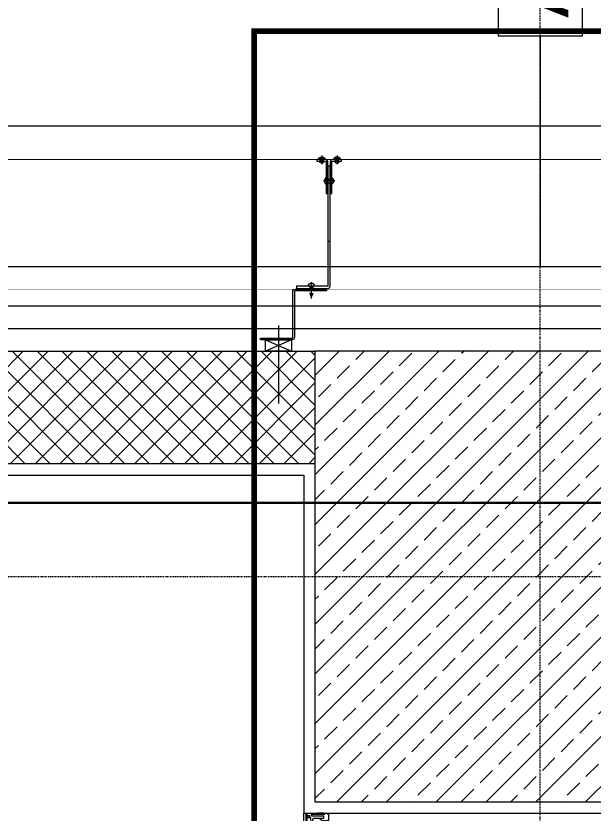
# Model space of a CAD drawing. Extents: x -1439 to 23780, y -1362 to 4476.
# Drawn here: x 3229.4 to 3331.9, y 2743 to 2884.5 of the extents above; entities that cross this region are included whole.
import ezdxf
from ezdxf.enums import TextEntityAlignment as Align

# ---------------------------------------------------------------- set-up
doc = ezdxf.new("R2010")
doc.units = 0
doc.header["$MEASUREMENT"] = 0
doc.linetypes.add('Audi$0$DASHDOT2', pattern=[0.5, 0.25, -0.125, 0, -0.125])
doc.linetypes.add('Audi$0$HIDDEN2', pattern=[4.7625, 3.175, -1.5875])
doc.layers.get('0').update_dxf_attribs({"color": 9, "lineweight": 9})
for name, color, linetype, lineweight in [('0 @ 1', 9, 'Continuous', 9), ('Audi$0$00', 8, 'Continuous', 9), ('Audi$0$01', 8, 'Continuous', 9), ('Audi$0$06D', 8, 'Continuous', 9), ('Audi$0$09W', 8, 'Continuous', 9), ('Audi$0$10', 8, 'Continuous', 9), ('Audi$0$14', 8, 'Continuous', 9), ('Audi$0$21', 8, 'Continuous', 9), ('Audi$0$22', 8, 'Continuous', 9), ('Audi$0$24', 8, 'Audi$0$DASHDOT2', 9), ('Audi$0$33', 8, 'Audi$0$BATTING', 9), ('Audi$0$35', 8, 'Continuous', 9), ('E-KABLO', 7, 'Continuous', 30)]:
    doc.layers.add(name, color=color, linetype=linetype, lineweight=lineweight)
doc.styles.add('Audi$0$Arial', font='arial.ttf', dxfattribs={"height": 2.5})
doc.linetypes.add('Audi$0$BATTING', pattern='A,0.0001,-0.1,[134,ltypeshp.shx,S=0.1,R=0,X=-0.1,Y=0],-0.2,[134,ltypeshp.shx,S=0.1,R=180,X=0.1,Y=0],-0.1', length=0.4001)
pattern_1 = [(225, (-604.72494, -2171.82614), (-0.0883883476, 0.0883883476), []), (135, (-604.72494, -2171.82614), (0.0883883476, 0.0883883476), [])]

# ---------------------------------------------------------------- blocks, each defined once
blk = doc.blocks.new('Audi$0$0_wallno')
blk.add_lwpolyline([(-7.84, 1.5), (7.942, 1.5), (7.942, -1.5), (-7.84, -1.5)], close=True)
blk.add_lwpolyline([(7.942, 0), (16.132, 0)])
at = {"style": 'Audi$0$Arial'}
blk.add_attdef('GENISLIK', text='', height=2, dxfattribs=at).set_placement((8.442, 0), align=Align.BOTTOM_LEFT)
blk.add_attdef('DUVARNO', text='', height=2, dxfattribs=at).set_placement((0, 0), align=Align.MIDDLE_CENTER)
blk.add_attdef('YUKSEKLIK', text='', height=2, dxfattribs=at).set_placement((8.442, -0.5), align=Align.TOP_LEFT)
blk = doc.blocks.new('Audi$0$p-kolon_80x80')
at = {"layer": 'Audi$0$09W'}
h = blk.add_hatch(dxfattribs=at)
h.set_pattern_fill('ANSI33', color=256, scale=25, style=0)
h.set_pattern_definition([(45, (-1222.5, -385), (-4.419417, 4.419417), []), (45, (-1218.0806, -385), (-4.419417, 4.419417), [3.125, -1.5625])])
h.paths.add_polyline_path([(-40, -40), (40, -40), (40, 40), (-40, 40)])
blk.add_lwpolyline([(-40, -40), (40, -40), (40, 40), (-40, 40)], close=True)
blk = doc.blocks.new('Audi$0$P-AKS_AUDI')
at = {"layer": 'Audi$0$24'}
for points in [[(-1400, -2590), (-1400, 1250)], [(-3840, 0), (360, 0)]]:
    blk.add_lwpolyline(points, dxfattribs=at)
blk = doc.blocks.new('Audi$0$p- alum kaplama profil')
at = {"lineweight": 13}
blk.add_lwpolyline([(7.12, 12.59), (7.12, 26.49)], dxfattribs=at)
at = {"lineweight": 5}
blk.add_lwpolyline([(9.44, 15.16), (4.79, 15.16), (4.79, 17.16), (9.44, 17.16)], close=True, dxfattribs=at)
for points in [[(4.79, 15.16), (9.44, 17.16)], [(9.44, 15.16), (4.79, 17.16)]]:
    blk.add_lwpolyline(points, dxfattribs=at)
at = {"lineweight": 18}
blk.add_lwpolyline([(4.09, 6.16), (-1.41, 6.16), (-1.41, 6.46), (4.09, 6.46, 0.414214), (4.29, 6.66), (4.29, 14.66, -0.414214), (4.79, 15.16), (10.29, 15.16), (10.29, 14.86), (4.79, 14.86, 0.414214), (4.59, 14.66), (4.59, 6.66, -0.414214)], format="xyb", close=True, dxfattribs=at)
blk.add_lwpolyline([(-2.06, 5.56), (-2.06, -2.34), (-2.06, -15.69), (-1.66, -15.69), (-1.66, -2.34), (-1.66, 5.56), (-1.66, 5.56), (-1.66, 5.57), (-1.66, 5.57), (-1.66, 5.58), (-1.66, 5.58), (-1.65, 5.59), (-1.65, 5.59), (-1.65, 5.59), (-1.65, 5.6), (-1.65, 5.6), (-1.64, 5.61), (-1.64, 5.61), (-1.64, 5.62), (-1.64, 5.62), (-1.63, 5.62), (-1.63, 5.63), (-1.63, 5.63), (-1.62, 5.63), (-1.62, 5.64), (-1.61, 5.64), (-1.61, 5.64), (-1.61, 5.64), (-1.6, 5.65), (-1.6, 5.65), (-1.59, 5.65), (-1.59, 5.65), (-1.58, 5.65), (-1.58, 5.65), (-1.57, 5.66), (-1.57, 5.66), (-1.56, 5.66), (-1.56, 5.66), (3.94, 5.66), (3.94, 6.06), (-1.56, 6.06), (-1.58, 6.06), (-1.61, 6.05), (-1.63, 6.05), (-1.66, 6.05), (-1.68, 6.04), (-1.7, 6.03), (-1.73, 6.03), (-1.75, 6.02), (-1.77, 6.01), (-1.79, 6), (-1.82, 5.99), (-1.84, 5.97), (-1.86, 5.96), (-1.88, 5.94), (-1.89, 5.93), (-1.91, 5.91), (-1.93, 5.89), (-1.95, 5.87), (-1.96, 5.85), (-1.97, 5.83), (-1.99, 5.81), (-2, 5.79), (-2.01, 5.77), (-2.02, 5.75), (-2.03, 5.72), (-2.04, 5.7), (-2.04, 5.68), (-2.05, 5.65), (-2.05, 5.63), (-2.06, 5.61), (-2.06, 5.58)], close=True)
blk.add_lwpolyline([(-1.66, -2.34), (-2.06, -2.34)])
for points in [[(-2.36, -10.84), (-2.36, -16.39), (-2.36, -16.39, -0.414214), (-2.51, -16.54), (-2.51, -16.54), (-4.06, -16.54), (-4.06, -16.84), (-2.51, -16.84), (-2.51, -16.84, 0.414214), (-2.06, -16.39), (-2.06, -10.84)], [(-1.36, -10.84), (-1.66, -10.84), (-1.66, -16.39, 0.414214), (-1.21, -16.84), (-1.21, -16.84), (0.34, -16.84), (0.34, -16.54), (-1.21, -16.54), (-1.21, -16.54, -0.414214), (-1.36, -16.39), (-1.36, -16.39)]]:
    blk.add_lwpolyline(points, format="xyb", close=True)
for points in [[(1.56, 7.05, -10), (1.02, 7.13, -10)], [(1.05, 6.91, -10), (1.29, 7.56, -10)], [(1.29, 4.93, -10), (1.29, 7.8, -10)], [(1.53, 6.82, -10), (1.29, 7.56, -10)], [(0.96, 5.66, -10), (0.97, 5.66, -10), (0.97, 5.66, -10), (0.97, 5.66, -10), (0.98, 5.66, -10), (0.98, 5.66, -10), (0.99, 5.66, -10), (0.99, 5.66, -10), (1, 5.66, -10), (1, 5.67, -10), (1, 5.67, -10), (1.01, 5.67, -10), (1.01, 5.67, -10), (1.01, 5.67, -10), (1.02, 5.68, -10), (1.02, 5.68, -10), (1.02, 5.68, -10), (1.03, 5.69, -10), (1.03, 5.69, -10), (1.03, 5.69, -10), (1.04, 5.7, -10), (1.04, 5.7, -10), (1.04, 5.7, -10), (1.04, 5.71, -10), (1.04, 5.71, -10), (1.05, 5.72, -10), (1.05, 5.72, -10), (1.05, 5.72, -10), (1.05, 5.73, -10), (1.05, 5.73, -10), (1.05, 5.74, -10), (1.05, 5.74, -10), (1.05, 5.75, -10)], [(1.61, 6.87, -10), (0.98, 6.96, -10)], [(1.33, 5.85, -10), (0.98, 5.88, -10)], [(1.05, 5.83, -10), (1.05, 6.01, -10)], [(1.05, 5.75, -10), (1.05, 5.83, -10)], [(1.29, 6.16, -10), (1.29, 6.26, -10)], [(1.53, 5.75, -10), (1.53, 5.92, -10)], [(1.53, 5.75, -10), (1.53, 5.74, -10), (1.53, 5.74, -10), (1.53, 5.73, -10), (1.53, 5.73, -10), (1.53, 5.72, -10), (1.54, 5.72, -10), (1.54, 5.72, -10), (1.54, 5.71, -10), (1.54, 5.71, -10), (1.54, 5.7, -10), (1.54, 5.7, -10), (1.55, 5.7, -10), (1.55, 5.69, -10), (1.55, 5.69, -10), (1.55, 5.69, -10), (1.56, 5.68, -10), (1.56, 5.68, -10), (1.56, 5.68, -10), (1.57, 5.67, -10), (1.57, 5.67, -10), (1.58, 5.67, -10), (1.58, 5.67, -10), (1.58, 5.67, -10), (1.59, 5.66, -10), (1.59, 5.66, -10), (1.6, 5.66, -10), (1.6, 5.66, -10), (1.6, 5.66, -10), (1.61, 5.66, -10), (1.61, 5.66, -10), (1.62, 5.66, -10), (1.62, 5.66, -10)], [(0.67, 5.66, -10), (1.91, 5.66, -10)], [(0.67, 5.66, -10), (0.67, 5.64, -10), (0.67, 5.62, -10), (0.67, 5.6, -10), (0.68, 5.58, -10), (0.68, 5.56, -10), (0.69, 5.54, -10), (0.69, 5.52, -10), (0.7, 5.5, -10), (0.7, 5.48, -10), (0.71, 5.46, -10), (0.72, 5.45, -10), (0.73, 5.43, -10), (0.74, 5.41, -10), (0.75, 5.4, -10), (0.76, 5.38, -10), (0.77, 5.36, -10), (0.79, 5.35, -10), (0.8, 5.33, -10), (0.81, 5.32, -10), (0.83, 5.31, -10), (0.84, 5.29, -10), (0.86, 5.28, -10), (0.87, 5.27, -10), (0.89, 5.26, -10), (0.91, 5.25, -10), (0.92, 5.24, -10), (0.94, 5.23, -10), (0.96, 5.22, -10), (0.98, 5.21, -10), (1, 5.21, -10), (1.02, 5.2, -10), (1.03, 5.2, -10)], [(1.03, 5.2, -10), (1.04, 5.2, -10), (1.05, 5.19, -10), (1.05, 5.19, -10), (1.06, 5.19, -10), (1.06, 5.19, -10), (1.07, 5.19, -10), (1.07, 5.19, -10), (1.08, 5.19, -10), (1.08, 5.19, -10), (1.09, 5.19, -10), (1.09, 5.18, -10), (1.1, 5.18, -10), (1.1, 5.18, -10), (1.11, 5.18, -10), (1.11, 5.18, -10), (1.12, 5.18, -10), (1.12, 5.18, -10), (1.13, 5.18, -10), (1.13, 5.18, -10), (1.14, 5.18, -10), (1.15, 5.18, -10), (1.15, 5.18, -10), (1.16, 5.17, -10), (1.16, 5.17, -10), (1.17, 5.17, -10), (1.17, 5.17, -10), (1.18, 5.17, -10), (1.18, 5.17, -10), (1.19, 5.17, -10), (1.19, 5.17, -10), (1.2, 5.17, -10), (1.2, 5.17, -10)], [(1.2, 5.17, -10), (1.2, 5.2, -10)], [(1.38, 5.2, -10), (1.2, 5.2, -10)], [(1.38, 5.17, -10), (1.38, 5.2, -10)], [(1.38, 5.17, -10), (1.38, 5.17, -10), (1.39, 5.17, -10), (1.39, 5.17, -10), (1.4, 5.17, -10), (1.41, 5.17, -10), (1.41, 5.17, -10), (1.42, 5.17, -10), (1.42, 5.17, -10), (1.43, 5.17, -10), (1.43, 5.18, -10), (1.44, 5.18, -10), (1.44, 5.18, -10), (1.45, 5.18, -10), (1.45, 5.18, -10), (1.46, 5.18, -10), (1.46, 5.18, -10), (1.47, 5.18, -10), (1.47, 5.18, -10), (1.48, 5.18, -10), (1.48, 5.18, -10), (1.49, 5.18, -10), (1.5, 5.19, -10), (1.5, 5.19, -10), (1.51, 5.19, -10), (1.51, 5.19, -10), (1.52, 5.19, -10), (1.52, 5.19, -10), (1.53, 5.19, -10), (1.53, 5.19, -10), (1.54, 5.19, -10), (1.54, 5.2, -10), (1.55, 5.2, -10)], [(1.55, 5.2, -10), (1.57, 5.2, -10), (1.59, 5.21, -10), (1.6, 5.21, -10), (1.62, 5.22, -10), (1.64, 5.23, -10), (1.66, 5.24, -10), (1.68, 5.25, -10), (1.69, 5.26, -10), (1.71, 5.27, -10), (1.73, 5.28, -10), (1.74, 5.29, -10), (1.76, 5.31, -10), (1.77, 5.32, -10), (1.78, 5.33, -10), (1.8, 5.35, -10), (1.81, 5.36, -10), (1.82, 5.38, -10), (1.83, 5.4, -10), (1.84, 5.41, -10), (1.85, 5.43, -10), (1.86, 5.45, -10), (1.87, 5.46, -10), (1.88, 5.48, -10), (1.89, 5.5, -10), (1.89, 5.52, -10), (1.9, 5.54, -10), (1.9, 5.56, -10), (1.9, 5.58, -10), (1.91, 5.6, -10), (1.91, 5.62, -10), (1.91, 5.64, -10), (1.91, 5.66, -10)], [(-2.36, -12.52, 0), (-2.4, -12.53, 0), (-2.43, -12.56, 0), (-2.47, -12.58, 0), (-2.5, -12.6, 0), (-2.53, -12.63, 0), (-2.56, -12.66, 0), (-2.59, -12.69, 0), (-2.61, -12.73, 0), (-2.63, -12.76, 0), (-2.65, -12.8, 0), (-2.67, -12.84, 0), (-2.68, -12.88, 0), (-2.69, -12.92, 0), (-2.7, -12.96, 0), (-2.71, -13, 0), (-2.71, -13.04, 0), (-2.71, -13.08, 0), (-2.7, -13.13, 0), (-2.69, -13.17, 0), (-2.68, -13.21, 0), (-2.67, -13.25, 0), (-2.65, -13.28, 0), (-2.63, -13.32, 0), (-2.61, -13.36, 0), (-2.59, -13.39, 0), (-2.56, -13.42, 0), (-2.53, -13.45, 0), (-2.5, -13.48, 0), (-2.47, -13.51, 0), (-2.43, -13.53, 0), (-2.4, -13.55, 0), (-2.36, -13.57, 0)], [(-2.36, -13.04, 0), (-2.36, -12.52, 0)], [(-2.36, -13.04, 0), (-2.36, -12.73, 0)], [(-2.36, -12.73, 0), (-2.36, -13.04, 0)], [(-1.36, -12.73, 0), (-2.36, -12.73, 0)], [(-1.36, -13.04, 0), (-1.36, -12.37, 0)], [(-1.36, -13.72, 0), (-1.32, -13.68, 0), (-1.29, -13.65, 0), (-1.26, -13.61, 0), (-1.23, -13.58, 0), (-1.2, -13.54, 0), (-1.18, -13.5, 0), (-1.16, -13.45, 0), (-1.14, -13.41, 0), (-1.12, -13.37, 0), (-1.1, -13.32, 0), (-1.09, -13.28, 0), (-1.08, -13.23, 0), (-1.07, -13.18, 0), (-1.06, -13.14, 0), (-1.06, -13.09, 0), (-1.06, -13.04, 0), (-1.06, -12.99, 0), (-1.06, -12.95, 0), (-1.07, -12.9, 0), (-1.08, -12.85, 0), (-1.09, -12.81, 0), (-1.1, -12.76, 0), (-1.12, -12.72, 0), (-1.14, -12.67, 0), (-1.16, -12.63, 0), (-1.18, -12.59, 0), (-1.2, -12.55, 0), (-1.23, -12.51, 0), (-1.26, -12.47, 0), (-1.29, -12.43, 0), (-1.32, -12.4, 0), (-1.36, -12.37, 0)], [(-2.86, -13.04, 0), (-0.86, -13.04, 0)], [(-2.36, -13.04, 0), (-2.36, -13.36, 0)], [(-2.36, -13.04, 0), (-2.36, -13.57, 0)], [(-2.36, -13.36, 0), (-2.36, -13.04, 0)], [(-1.36, -13.36, 0), (-2.36, -13.36, 0)], [(-1.36, -13.04, 0), (-1.36, -13.72, 0)], [(-2.85, -16.54, 0), (-2.86, -16.51, 0), (-2.87, -16.47, 0), (-2.89, -16.44, 0), (-2.91, -16.41, 0), (-2.93, -16.38, 0), (-2.96, -16.35, 0), (-2.98, -16.33, 0), (-3.01, -16.31, 0), (-3.04, -16.29, 0), (-3.07, -16.27, 0), (-3.11, -16.25, 0), (-3.14, -16.24, 0), (-3.18, -16.23, 0), (-3.21, -16.22, 0), (-3.25, -16.22, 0), (-3.29, -16.22, 0), (-3.32, -16.22, 0), (-3.36, -16.22, 0), (-3.39, -16.23, 0), (-3.43, -16.24, 0), (-3.46, -16.25, 0), (-3.5, -16.27, 0), (-3.53, -16.29, 0), (-3.56, -16.31, 0), (-3.59, -16.33, 0), (-3.61, -16.35, 0), (-3.64, -16.38, 0), (-3.66, -16.41, 0), (-3.68, -16.44, 0), (-3.7, -16.47, 0), (-3.71, -16.51, 0), (-3.73, -16.54, 0)], [(-3.29, -16.54, 0), (-3.73, -16.54, 0)], [(-3.29, -16.54, 0), (-3.55, -16.54, 0)], [(-3.55, -16.54, 0), (-3.29, -16.54, 0)], [(-3.55, -17.04, 0), (-3.55, -16.54, 0)], [(-3.29, -17.54, 0), (-3.29, -16.04, 0)], [(-3.29, -16.54, 0), (-2.85, -16.54, 0)], [(-3.29, -16.54, 0), (-3.03, -16.54, 0)], [(-3.03, -16.54, 0), (-3.29, -16.54, 0)], [(-3.03, -17.04, 0), (-3.03, -16.54, 0)], [(-1, -16.54, 0), (-0.98, -16.51, 0), (-0.97, -16.47, 0), (-0.95, -16.44, 0), (-0.93, -16.41, 0), (-0.91, -16.38, 0), (-0.88, -16.35, 0), (-0.86, -16.33, 0), (-0.83, -16.31, 0), (-0.8, -16.29, 0), (-0.77, -16.27, 0), (-0.73, -16.25, 0), (-0.7, -16.24, 0), (-0.66, -16.23, 0), (-0.63, -16.22, 0), (-0.59, -16.22, 0), (-0.56, -16.22, 0), (-0.52, -16.22, 0), (-0.48, -16.22, 0), (-0.45, -16.23, 0), (-0.41, -16.24, 0), (-0.38, -16.25, 0), (-0.34, -16.27, 0), (-0.31, -16.29, 0), (-0.28, -16.31, 0), (-0.25, -16.33, 0), (-0.23, -16.35, 0), (-0.2, -16.38, 0), (-0.18, -16.41, 0), (-0.16, -16.44, 0), (-0.14, -16.47, 0), (-0.13, -16.51, 0), (-0.12, -16.54, 0)], [(-0.56, -16.54, 0), (-1, -16.54, 0)], [(-0.56, -16.54, 0), (-0.82, -16.54, 0)], [(-0.82, -16.54, 0), (-0.56, -16.54, 0)], [(-0.82, -17.04, 0), (-0.82, -16.54, 0)], [(-0.56, -17.54, 0), (-0.56, -16.04, 0)], [(-0.56, -16.54, 0), (-0.3, -16.54, 0)], [(-0.56, -16.54, 0), (-0.12, -16.54, 0)], [(-0.3, -16.54, 0), (-0.56, -16.54, 0)], [(-0.3, -17.04, 0), (-0.3, -16.54, 0)], [(-3.84, -17.04, 0), (-3.81, -17.07, 0), (-3.78, -17.1, 0), (-3.75, -17.12, 0), (-3.72, -17.15, 0), (-3.69, -17.17, 0), (-3.66, -17.19, 0), (-3.62, -17.21, 0), (-3.59, -17.23, 0), (-3.55, -17.24, 0), (-3.52, -17.26, 0), (-3.48, -17.27, 0), (-3.44, -17.28, 0), (-3.4, -17.28, 0), (-3.36, -17.29, 0), (-3.32, -17.29, 0), (-3.29, -17.29, 0), (-3.25, -17.29, 0), (-3.21, -17.29, 0), (-3.17, -17.28, 0), (-3.13, -17.28, 0), (-3.09, -17.27, 0), (-3.06, -17.26, 0), (-3.02, -17.24, 0), (-2.98, -17.23, 0), (-2.95, -17.21, 0), (-2.91, -17.19, 0), (-2.88, -17.17, 0), (-2.85, -17.15, 0), (-2.82, -17.12, 0), (-2.79, -17.1, 0), (-2.76, -17.07, 0), (-2.73, -17.04, 0)], [(-3.29, -17.04, 0), (-3.84, -17.04, 0)], [(-3.29, -17.04, 0), (-2.73, -17.04, 0)], [(-0.56, -17.04, 0), (-1.11, -17.04, 0)], [(0, -17.04, 0), (-0.03, -17.07, 0), (-0.06, -17.1, 0), (-0.09, -17.12, 0), (-0.12, -17.15, 0), (-0.15, -17.17, 0), (-0.18, -17.19, 0), (-0.22, -17.21, 0), (-0.25, -17.23, 0), (-0.29, -17.24, 0), (-0.33, -17.26, 0), (-0.36, -17.27, 0), (-0.4, -17.28, 0), (-0.44, -17.28, 0), (-0.48, -17.29, 0), (-0.52, -17.29, 0), (-0.56, -17.29, 0), (-0.59, -17.29, 0), (-0.63, -17.29, 0), (-0.67, -17.28, 0), (-0.71, -17.28, 0), (-0.75, -17.27, 0), (-0.79, -17.26, 0), (-0.82, -17.24, 0), (-0.86, -17.23, 0), (-0.89, -17.21, 0), (-0.93, -17.19, 0), (-0.96, -17.17, 0), (-0.99, -17.15, 0), (-1.02, -17.12, 0), (-1.05, -17.1, 0), (-1.08, -17.07, 0), (-1.11, -17.04, 0)], [(-0.56, -17.04, 0), (0, -17.04, 0)]]:
    blk.add_polyline3d(points)
blk = doc.blocks.new('Audi$0$p-strahle-alüminyumdoğramaprofili')
at = {"layer": 'Audi$0$10'}
h = blk.add_hatch(dxfattribs=at)
h.set_pattern_fill('NET', color=256, angle=315, style=0)
h.set_pattern_definition(pattern_1)
h.paths.add_polyline_path([(-4.62, 2.65), (-4.68, 2.65), (-4.72, 2.75), (-4.72, 2.8), (-4.69, 2.8), (-4.69, 2.92), (-4.98, 2.92), (-4.98, 2.8), (-4.95, 2.8), (-4.99, 2.65), (-5.08, 2.66), (-5.25, 2.28), (-5.14, 2.28), (-5.14, 2.33), (-4.98, 2.52, 0.2599), (-4.9, 2.28), (-4.66, 2.28, 0.382682)])
h.paths.add_polyline_path([(-4.86, 2.52), (-4.67, 2.52, -2.16717)], flags=16)
h = blk.add_hatch(dxfattribs=at)
h.set_pattern_fill('NET', color=256, angle=315, style=0)
h.set_pattern_definition([(225, (-608.45214, -2173.53612), (-0.0883883476, 0.0883883476), []), (135, (-608.45214, -2173.53612), (0.0883883476, 0.0883883476), [])])
h.paths.add_polyline_path([(-3.45, 2.28), (-3.45, 2.57), (-4.49, 2.57), (-4.49, 2.28)])
h = blk.add_hatch(dxfattribs=at)
h.set_pattern_fill('NET', color=256, angle=315, style=0)
h.set_pattern_definition([(225, (-629.50454, -2177.58922), (-0.0883883476, 0.0883883476), []), (135, (-629.50454, -2177.58922), (0.0883883476, 0.0883883476), [])])
h.paths.add_polyline_path([(0, 0.68), (0, 1.75), (-0.18, 1.75), (-0.18, 0.68)])
h = blk.add_hatch(dxfattribs=at)
h.set_pattern_fill('NET', color=256, angle=315, style=0)
h.set_pattern_definition(pattern_1)
h.paths.add_polyline_path([(-4.62, 0.88), (-4.68, 0.88), (-4.72, 0.77), (-4.72, 0.73), (-4.69, 0.73), (-4.69, 0.6), (-4.98, 0.6), (-4.98, 0.73), (-4.95, 0.73), (-4.99, 0.88), (-5.08, 0.87), (-5.25, 1.24), (-5.14, 1.24), (-5.14, 1.2), (-4.98, 1.01, -0.2599), (-4.9, 1.24), (-4.66, 1.24, -0.382682)])
h.paths.add_polyline_path([(-4.86, 1), (-4.67, 1, 2.16717)], flags=16)
h = blk.add_hatch(dxfattribs=at)
h.set_pattern_fill('NET', color=256, angle=315, style=0)
h.set_pattern_definition([(225, (-608.45214, -2180.04526), (-0.0883883476, 0.0883883476), []), (135, (-608.45214, -2180.04526), (0.0883883476, 0.0883883476), [])])
h.paths.add_polyline_path([(-3.45, 0.93), (-3.45, 1.24), (-4.49, 1.24), (-4.49, 0.93)])
for points in [[(-4.92, 3.6), (-4.92, 3.16), (-4.61, 3.16), (-4.61, 2.87), (-4.52, 2.87), (-4.62, 2.65), (-4.68, 2.65), (-4.72, 2.75), (-4.72, 2.8), (-4.69, 2.8), (-4.69, 3.05), (-4.98, 3.05), (-4.98, 2.8), (-4.95, 2.8), (-4.99, 2.65), (-5.08, 2.66), (-5.07, 3.76), (-0.11, 3.76)], [(-4.69, 2.92), (-4.98, 2.92)], [(-4.52, 2.87), (-4.49, 2.87), (-4.49, 2.26)], [(-5.08, 2.66), (-5.25, 2.28)], [(-4.98, 2.52), (-5.14, 2.33), (-5.14, 2.28)], [(-3.45, 2.26), (-3.45, 2.57)], [(-2.08, 0.93), (-2.08, 2.57)], [(-0.18, 0.68), (0, 0.68), (0, 1.75)], [(-0.18, 1.75), (0, 1.75)], [(-5.09, 0.88), (-5.25, 1.24)], [(-4.98, 1.01), (-5.14, 1.2), (-5.14, 1.24)], [(-4.71, 0.6), (-4.98, 0.6)], [(-2.83, 0.2), (-2.67, 0.2), (-2.67, -0.04), (-4.87, -0.04), (-4.87, 0.19), (-4.57, 0.19), (-4.57, 0.73), (-2.67, 0.73)], [(-4.49, 0.93), (-4.49, 0.93), (-4.49, 1.26)], [(-3.45, 1.26), (-3.45, 0.93)]]:
    blk.add_lwpolyline(points, dxfattribs=at)
for points in [[(-0.57, 3.26), (-0.57, 3.62), (-4.89, 3.62), (-4.89, 3.65, 0.561743), (-4.97, 3.66, 0.595966), (-4.92, 3.6, -2.204878)], [(-4.61, 2.87), (-4.49, 3.45, -0.833203), (-4.18, 3.44, -0.447088)], [(-4.18, 3.44), (-4.18, 2.99, 0.414214), (-4.07, 2.89), (-0.82, 2.89), (-0.82, 3.62)], [(-0.11, 3.76), (-0.11, 3.62), (-0.45, 3.62), (-0.45, 3.14, -1), (-0.66, 3.14)], [(-0.66, 3.14, -0.305404), (-0.57, 3.26, -5.773092)], [(-4.67, 2.52), (-4.86, 2.52, 1)], [(-4.49, 2.57), (-1.23, 2.57, -0.414214), (-0.9, 2.25), (-0.9, 1.22)], [(-4.67, 1), (-4.86, 1, -1)], [(-2.67, 0.73), (-2.67, 0.32), (-2.83, 0.32, 1), (-2.83, 0.2, -1)]]:
    blk.add_lwpolyline(points, format="xyb", dxfattribs=at)
for points in [[(-0.18, 2.74), (-0.18, 2.21), (0, 2.21), (0, 2.08), (-0.18, 2.08), (-0.18, 0.43), (0, 0.43), (0, 0), (-0.12, 0), (-0.12, -0.24), (-5.09, -0.24), (-5.09, 0.88), (-4.98, 0.88), (-4.94, 0.7), (-4.99, 0.7), (-4.99, 0.33), (-4.71, 0.33), (-4.71, 0.88), (-4.56, 0.88), (-4.52, 0.93), (-1.28, 0.93), (-1.2, 1.22), (-0.9, 1.22), (-0.9, 0.62), (-0.58, 0.62), (-0.58, 2.74)], [(-2.03, 0.78), (-1.35, 0.78), (-1.35, 0.08), (-1.28, 0.04), (-1.28, -0.04), (-2.09, -0.04), (-2.09, 0.1), (-2.03, 0.15)]]:
    blk.add_lwpolyline(points, close=True, dxfattribs=at)
for centre, radius, start, end in [((-4.73, 2.47), 0.253, 168.6676, 234.1258), ((-4.77, 2.44), 0.125, 139.5402, 40.4598), ((-4.84, 2.48), 0.273, 305.9738, 36.4289), ((-4.73, 1.06), 0.253, 125.8742, 191.3324), ((-4.77, 1.08), 0.125, 319.5402, 220.4598), ((-4.84, 1.04), 0.273, 323.5711, 54.0262)]:
    blk.add_arc(centre, radius, start, end, dxfattribs=at)
blk = doc.blocks.new('*U491')
at = {"layer": '0 @ 1', "linetype": 'Continuous', "xscale": -1}
blk.add_blockref('Audi$0$p-strahle-alüminyumdoğramaprofili', (-0.12, 0.24), dxfattribs=at)
blk = doc.blocks.new('Audi$0$p-zemin kat')
at = {"layer": 'Audi$0$09W'}
h = blk.add_hatch(dxfattribs=at)
h.set_pattern_fill('ANSI37', color=256, scale=25, style=0)
h.set_pattern_definition([(45, (-5945, 0), (-2.2097087, 2.2097087), []), (135, (-5945, 0), (-2.2097087, -2.2097087), [])])
h.paths.add_polyline_path([(3282.5, 2805), (3160, 2805), (3160, 2825), (3282.5, 2825)])
at = {"layer": 'Audi$0$00'}
blk.add_lwpolyline([(3282.5, 2805), (3160, 2805), (3160, 2825), (3282.5, 2825)], close=True, dxfattribs=at)
at = {"layer": 'Audi$0$06D'}
for points in [[(2529.82, 2825), (2529.82, 2865), (4067.5, 2865), (4067.5, 2825)], [(3160, 2840), (3410, 2840)], [(3410, 2825), (3410, 2833), (3160, 2833), (3160, 2825)]]:
    blk.add_lwpolyline(points, dxfattribs=at)
at = {"layer": 'Audi$0$10'}
for points, const_width in [([(2529.82, 2859), (4067.2, 2859)], 0.2), ([(3153.19, 2836), (3416.63, 2836)], 0.1)]:
    blk.add_lwpolyline(points, dxfattribs=dict(at, const_width=const_width))
at = {"layer": 'Audi$0$14'}
blk.add_lwpolyline([(3158, 2819.3), (3158, 2803), (3160, 2803), (3280.5, 2803), (3280.5, 2803), (3280.5, 2803), (3280.5, 2743), (3364.5, 2743), (3364.5, 2803), (3410, 2803), (3412, 2803), (3412, 2819.3)], dxfattribs=at)
at = {"layer": 'Audi$0$33', "ltscale": 0.4}
blk.add_lwpolyline([(3160, 2829), (3410, 2829)], dxfattribs=at)
at = {"linetype": 'Continuous', "xscale": -1, "rotation": 90}
blk.add_blockref('*U491', (3284.92, 2742.88), dxfattribs=at)
at = {"layer": 'Audi$0$01'}
blk.add_blockref('Audi$0$p-kolon_80x80', (3322.5, 2785), dxfattribs=at)
at = {"layer": 'Audi$0$10', "rotation": 180}
blk.add_blockref('Audi$0$p- alum kaplama profil', (3283.14, 2842.16), dxfattribs=at)
at = {"layer": 'Audi$0$24'}
blk.add_blockref('Audi$0$P-AKS_AUDI', (4722.5, 2785), dxfattribs=at)

msp = doc.modelspace()

# ---------------------------------------------------------------- linework, layer by layer
at = {"layer": 'Audi$0$21', "linetype": 'Audi$0$HIDDEN2', "ltscale": 0.1, "const_width": 1}
msp.add_lwpolyline([(3271.72, 2881.81), (4011.44, 2881.81), (4011.44, 2723.15), (3271.72, 2723.15)], close=True, dxfattribs=at)
at = {"layer": 'Audi$0$35'}
msp.add_lwpolyline([(3280.5, 2447), (3280.5, 2743)], dxfattribs=at)
at = {"layer": 'E-KABLO', "color": 6}
msp.add_line((2243.68, 2798.09), (3974.37, 2798.09), dxfattribs=at)

# ---------------------------------------------------------------- block references
at = {"layer": 'Audi$0$10'}
msp.add_blockref('Audi$0$p-zemin kat', (0, 0), dxfattribs=at)
at = {"layer": 'Audi$0$22'}
ref = msp.add_blockref('Audi$0$0_wallno', (3322.5, 2920.66), dxfattribs=dict(at, xscale=-5, yscale=5, zscale=5, rotation=90))
ref.add_attrib('DUVARNO', 'AUDI-GC02', dxfattribs={"layer": '0', "height": 10, "rotation": 90, "style": 'Audi$0$Arial'}).set_placement((3322.5, 2921.4), align=Align.MIDDLE_CENTER)

doc.saveas('drawing.dxf')
